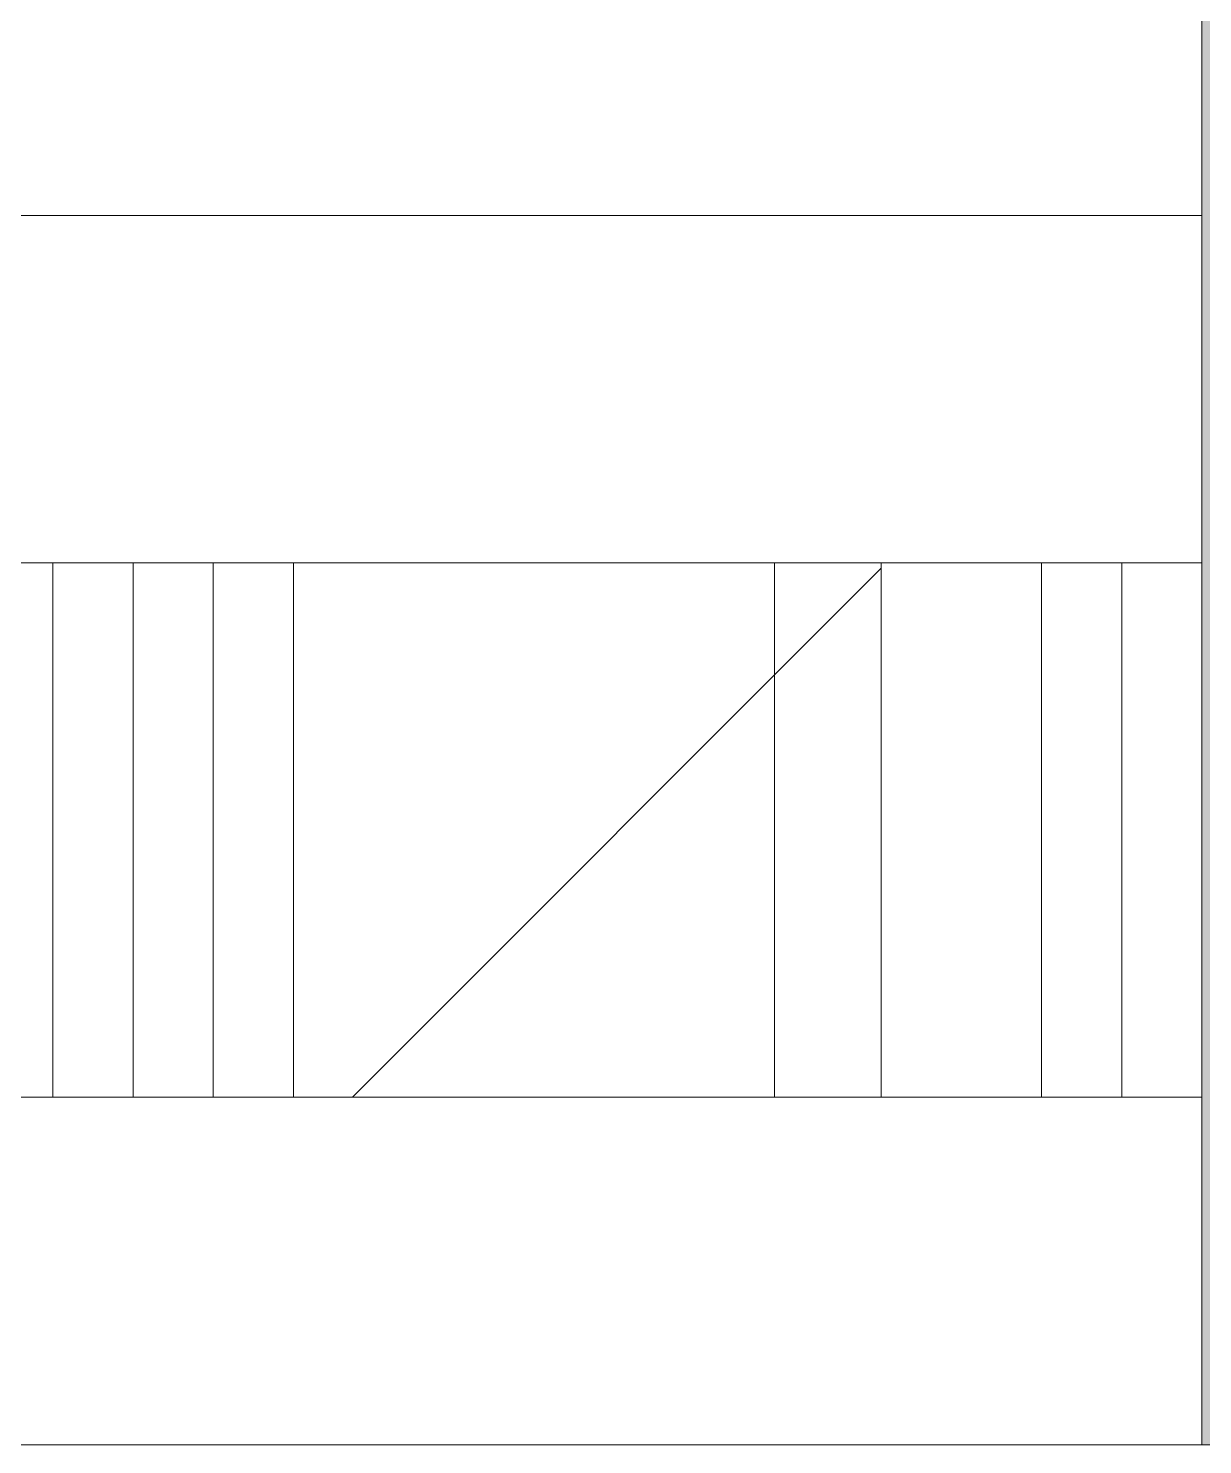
# Model space of a CAD drawing. Header units: inches. Extents: x 22 to 382261, y 22 to 371281.
# Drawn here: x 113639.2 to 113859, y 254665.5 to 254930.5 of the extents above; entities that cross this region are included whole.
import ezdxf

# ---------------------------------------------------------------- set-up
doc = ezdxf.new("R2010")
doc.units = ezdxf.units.IN
doc.header["$MEASUREMENT"] = 0
for name, color, linetype, lineweight in [('A-GLAZ-CURT', 52, 'Continuous', 9), ('A-WALL', 113, 'Continuous', 9), ('Q-CASE', 31, 'Continuous', 9)]:
    doc.layers.add(name, color=color, linetype=linetype, lineweight=lineweight)

# ---------------------------------------------------------------- blocks, each defined once
blk = doc.blocks.new('Casework 23 - Casework 23-687365-01-Ground floor DIMENSION PLAN')
at = {"layer": 'Q-CASE'}
h = blk.add_hatch(color=256, dxfattribs=at)
h.paths.add_polyline_path([(-12668.8, 6768.19), (-12668.8, 7298.19), (-13198.8, 7298.19), (-13198.8, 6768.19)])
h.paths.add_polyline_path([(-19558.8, 6768.19), (-19558.8, 7298.19), (-20078.8, 7298.19), (-20078.8, 6768.19), (-19939.19, 6768.19)])
h.paths.add_polyline_path([(-27228.8, 6768.19), (-26698.8, 6768.19), (-26698.8, 7298.19), (-27228.8, 7298.19)])
h.paths.add_polyline_path([(-22798.8, 6768.19), (-22278.8, 6768.19), (-22278.8, 7298.19), (-22798.8, 7298.19)])
at = {"layer": 'Q-CASE', "lineweight": 18}
for p, q in [((-20078.8, 7298.19), (-20078.8, 6768.19)), ((-20078.8, 6768.19), (-19558.8, 6768.19))]:
    blk.add_line(p, q, dxfattribs=at)
blk = doc.blocks.new('s-wall - s-wall-V41-01-Ground floor DIMENSION PLAN')
at = {"layer": 'A-GLAZ-CURT'}
for p, q in [((-100, 50), (-85, 50)), ((-85, 50), (-100, 50)), ((-100, -50), (-100, 50)), ((-100, 50), (-100, -50)), ((-85, 50), (-70, 50)), ((-70, 50), (-85, 50)), ((-85, 50), (-70, 50)), ((-70, 50), (-85, 50)), ((-85, -50), (-85, 50)), ((-85, 50), (-85, -50)), ((-85, 50), (-70, 50)), ((-70, 50), (-85, 50)), ((-85, -50), (-85, 50)), ((-85, 50), (-85, -50)), ((-70, 50), (20, 50)), ((20, 50), (-70, 50)), ((-70, 50), (20, 50)), ((20, 50), (-70, 50)), ((-70, 50), (20, 50)), ((20, 50), (-70, 50)), ((20, 50), (-70, 50)), ((-70, 50), (20, 50)), ((-70, 50), (20, 50)), ((20, 50), (-70, 50)), ((-70, -50), (-70, 50)), ((-70, 50), (-70, -50)), ((-70, 50), (-70, -50)), ((-70, 50), (-70, -50)), ((20, 50), (40, 50)), ((40, 50), (20, 50)), ((20, 50), (40, 50)), ((40, 50), (20, 50)), ((20, 50), (40, 50)), ((40, 50), (20, 50)), ((20, -50), (20, 50)), ((20, -50), (20, 50)), ((20, 50), (20, -50)), ((20, 50), (20, -50)), ((40, 50), (70, 50)), ((70, 50), (40, 50)), ((40, 50), (70, 50)), ((70, 50), (40, 50)), ((40, 50), (70, 50)), ((70, 50), (40, 50)), ((40, 50), (70, 50)), ((70, 50), (40, 50)), ((40, -50), (40, 50)), ((40, 50), (40, -50)), ((70, 50), (85, 50)), ((85, 50), (70, 50)), ((70, 50), (85, 50)), ((85, 50), (70, 50)), ((70, 50), (85, 50)), ((85, 50), (70, 50)), ((70, 50), (70, -50)), ((70, 50), (70, -50)), ((85, 50), (100, 50)), ((100, 50), (85, 50)), ((85, 50), (85, -50)), ((85, 50), (85, -50)), ((85, 50), (85, -50)), ((85, 50), (85, -50)), ((100, 50), (100, -50)), ((100, 50), (100, -50)), ((-100, -50), (-85, -50)), ((-85, -50), (-100, -50)), ((-85, -50), (-70, -50)), ((-70, -50), (-85, -50)), ((-85, -50), (-70, -50)), ((-70, -50), (-85, -50)), ((-85, -50), (-70, -50)), ((-70, -50), (-85, -50)), ((-70, -50), (20, -50)), ((20, -50), (-70, -50)), ((-70, -50), (20, -50)), ((20, -50), (-70, -50)), ((-70, -50), (20, -50)), ((20, -50), (-70, -50)), ((20, -50), (-70, -50)), ((-70, -50), (20, -50)), ((-70, -50), (20, -50)), ((20, -50), (-70, -50)), ((20, -50), (40, -50)), ((40, -50), (20, -50)), ((20, -50), (40, -50)), ((40, -50), (20, -50)), ((20, -50), (40, -50)), ((40, -50), (20, -50)), ((40, -50), (70, -50)), ((70, -50), (40, -50)), ((40, -50), (70, -50)), ((70, -50), (40, -50)), ((40, -50), (70, -50)), ((70, -50), (40, -50)), ((40, -50), (70, -50)), ((70, -50), (40, -50)), ((70, -50), (85, -50)), ((85, -50), (70, -50)), ((70, -50), (85, -50)), ((85, -50), (70, -50)), ((70, -50), (85, -50)), ((85, -50), (70, -50)), ((85, -50), (100, -50)), ((100, -50), (85, -50))]:
    blk.add_line(p, q, dxfattribs=at)
blk = doc.blocks.new('s-wall - s-wall-779408-01-Ground floor DIMENSION PLAN')
at = {"layer": 'A-GLAZ-CURT'}
for p, q in [((-100, 50), (-85, 50)), ((-85, 50), (-100, 50)), ((-100, -50), (-100, 50)), ((-100, 50), (-100, -50)), ((-85, 50), (-70, 50)), ((-70, 50), (-85, 50)), ((-85, 50), (-70, 50)), ((-70, 50), (-85, 50)), ((-85, -50), (-85, 50)), ((-85, 50), (-85, -50)), ((-85, 50), (-70, 50)), ((-70, 50), (-85, 50)), ((-85, -50), (-85, 50)), ((-85, 50), (-85, -50)), ((-70, 50), (20, 50)), ((20, 50), (-70, 50)), ((-70, 50), (20, 50)), ((20, 50), (-70, 50)), ((-70, 50), (20, 50)), ((20, 50), (-70, 50)), ((20, 50), (-70, 50)), ((-70, 50), (20, 50)), ((-70, 50), (20, 50)), ((20, 50), (-70, 50)), ((-70, -50), (-70, 50)), ((-70, 50), (-70, -50)), ((-70, 50), (-70, -50)), ((-70, 50), (-70, -50)), ((20, 50), (40, 50)), ((40, 50), (20, 50)), ((20, 50), (40, 50)), ((40, 50), (20, 50)), ((20, 50), (40, 50)), ((40, 50), (20, 50)), ((20, -50), (20, 50)), ((20, -50), (20, 50)), ((20, 50), (20, -50)), ((20, 50), (20, -50)), ((40, 50), (70, 50)), ((70, 50), (40, 50)), ((40, 50), (70, 50)), ((70, 50), (40, 50)), ((40, 50), (70, 50)), ((70, 50), (40, 50)), ((40, 50), (70, 50)), ((70, 50), (40, 50)), ((40, -50), (40, 50)), ((40, 50), (40, -50)), ((70, 50), (85, 50)), ((85, 50), (70, 50)), ((70, 50), (85, 50)), ((85, 50), (70, 50)), ((70, 50), (85, 50)), ((85, 50), (70, 50)), ((70, 50), (70, -50)), ((70, 50), (70, -50)), ((85, 50), (100, 50)), ((100, 50), (85, 50)), ((85, 50), (85, -50)), ((85, 50), (85, -50)), ((85, 50), (85, -50)), ((85, 50), (85, -50)), ((-100, -50), (-85, -50)), ((-85, -50), (-100, -50)), ((-85, -50), (-70, -50)), ((-70, -50), (-85, -50)), ((-85, -50), (-70, -50)), ((-70, -50), (-85, -50)), ((-85, -50), (-70, -50)), ((-70, -50), (-85, -50)), ((-70, -50), (20, -50)), ((20, -50), (-70, -50)), ((-70, -50), (20, -50)), ((20, -50), (-70, -50)), ((-70, -50), (20, -50)), ((20, -50), (-70, -50)), ((20, -50), (-70, -50)), ((-70, -50), (20, -50)), ((-70, -50), (20, -50)), ((20, -50), (-70, -50)), ((20, -50), (40, -50)), ((40, -50), (20, -50)), ((20, -50), (40, -50)), ((40, -50), (20, -50)), ((20, -50), (40, -50)), ((40, -50), (20, -50)), ((40, -50), (70, -50)), ((70, -50), (40, -50)), ((40, -50), (70, -50)), ((70, -50), (40, -50)), ((40, -50), (70, -50)), ((70, -50), (40, -50)), ((40, -50), (70, -50)), ((70, -50), (40, -50)), ((70, -50), (85, -50)), ((85, -50), (70, -50)), ((70, -50), (85, -50)), ((85, -50), (70, -50)), ((70, -50), (85, -50)), ((85, -50), (70, -50)), ((85, -50), (100, -50)), ((100, -50), (85, -50))]:
    blk.add_line(p, q, dxfattribs=at)
blk = doc.blocks.new('s-wall - s-wall-V51-01-Ground floor DIMENSION PLAN')
at = {"layer": 'A-GLAZ-CURT'}
for p, q in [((-100, 50), (-85, 50)), ((-85, 50), (-100, 50)), ((-100, -50), (-100, 50)), ((-100, 50), (-100, -50)), ((-85, 50), (-70, 50)), ((-70, 50), (-85, 50)), ((-85, 50), (-70, 50)), ((-70, 50), (-85, 50)), ((-85, -50), (-85, 50)), ((-85, 50), (-85, -50)), ((-85, 50), (-70, 50)), ((-70, 50), (-85, 50)), ((-85, -50), (-85, 50)), ((-85, 50), (-85, -50)), ((-70, 50), (20, 50)), ((20, 50), (-70, 50)), ((-70, 50), (20, 50)), ((20, 50), (-70, 50)), ((-70, 50), (20, 50)), ((20, 50), (-70, 50)), ((20, 50), (-70, 50)), ((-70, 50), (20, 50)), ((-70, 50), (20, 50)), ((20, 50), (-70, 50)), ((-70, -50), (-70, 50)), ((-70, 50), (-70, -50)), ((-70, 50), (-70, -50)), ((-70, 50), (-70, -50)), ((20, 50), (40, 50)), ((40, 50), (20, 50)), ((20, 50), (40, 50)), ((40, 50), (20, 50)), ((20, 50), (40, 50)), ((40, 50), (20, 50)), ((20, -50), (20, 50)), ((20, -50), (20, 50)), ((20, 50), (20, -50)), ((20, 50), (20, -50)), ((40, 50), (70, 50)), ((70, 50), (40, 50)), ((40, 50), (70, 50)), ((70, 50), (40, 50)), ((40, 50), (70, 50)), ((70, 50), (40, 50)), ((40, 50), (70, 50)), ((70, 50), (40, 50)), ((40, -50), (40, 50)), ((40, 50), (40, -50)), ((70, 50), (85, 50)), ((85, 50), (70, 50)), ((70, 50), (85, 50)), ((85, 50), (70, 50)), ((70, 50), (85, 50)), ((85, 50), (70, 50)), ((70, 50), (70, -50)), ((70, 50), (70, -50)), ((85, 50), (100, 50)), ((100, 50), (85, 50)), ((85, 50), (85, -50)), ((85, 50), (85, -50)), ((85, 50), (85, -50)), ((85, 50), (85, -50)), ((100, 50), (100, -50)), ((100, 50), (100, -50)), ((-100, -50), (-85, -50)), ((-85, -50), (-100, -50)), ((-85, -50), (-70, -50)), ((-70, -50), (-85, -50)), ((-85, -50), (-70, -50)), ((-70, -50), (-85, -50)), ((-85, -50), (-70, -50)), ((-70, -50), (-85, -50)), ((-70, -50), (20, -50)), ((20, -50), (-70, -50)), ((-70, -50), (20, -50)), ((20, -50), (-70, -50)), ((-70, -50), (20, -50)), ((20, -50), (-70, -50)), ((20, -50), (-70, -50)), ((-70, -50), (20, -50)), ((-70, -50), (20, -50)), ((20, -50), (-70, -50)), ((20, -50), (40, -50)), ((40, -50), (20, -50)), ((20, -50), (40, -50)), ((40, -50), (20, -50)), ((20, -50), (40, -50)), ((40, -50), (20, -50)), ((40, -50), (70, -50)), ((70, -50), (40, -50)), ((40, -50), (70, -50)), ((70, -50), (40, -50)), ((40, -50), (70, -50)), ((70, -50), (40, -50)), ((40, -50), (70, -50)), ((70, -50), (40, -50)), ((70, -50), (85, -50)), ((85, -50), (70, -50)), ((70, -50), (85, -50)), ((85, -50), (70, -50)), ((70, -50), (85, -50)), ((85, -50), (70, -50)), ((85, -50), (100, -50)), ((100, -50), (85, -50))]:
    blk.add_line(p, q, dxfattribs=at)
blk = doc.blocks.new('s-wall - s-wall-V52-01-Ground floor DIMENSION PLAN')
at = {"layer": 'A-GLAZ-CURT'}
for p, q in [((-100, 50), (-85, 50)), ((-85, 50), (-100, 50)), ((-100, -50), (-100, 50)), ((-100, 50), (-100, -50)), ((-85, 50), (-70, 50)), ((-70, 50), (-85, 50)), ((-85, 50), (-70, 50)), ((-70, 50), (-85, 50)), ((-85, -50), (-85, 50)), ((-85, 50), (-85, -50)), ((-85, 50), (-70, 50)), ((-70, 50), (-85, 50)), ((-85, -50), (-85, 50)), ((-85, 50), (-85, -50)), ((-70, 50), (20, 50)), ((20, 50), (-70, 50)), ((-70, 50), (20, 50)), ((20, 50), (-70, 50)), ((-70, 50), (20, 50)), ((20, 50), (-70, 50)), ((20, 50), (-70, 50)), ((-70, 50), (20, 50)), ((-70, 50), (20, 50)), ((20, 50), (-70, 50)), ((-70, -50), (-70, 50)), ((-70, 50), (-70, -50)), ((-70, 50), (-70, -50)), ((-70, 50), (-70, -50)), ((20, 50), (40, 50)), ((40, 50), (20, 50)), ((20, 50), (40, 50)), ((40, 50), (20, 50)), ((20, 50), (40, 50)), ((40, 50), (20, 50)), ((20, -50), (20, 50)), ((20, -50), (20, 50)), ((20, 50), (20, -50)), ((20, 50), (20, -50)), ((40, 50), (70, 50)), ((70, 50), (40, 50)), ((40, 50), (70, 50)), ((70, 50), (40, 50)), ((40, 50), (70, 50)), ((70, 50), (40, 50)), ((40, 50), (70, 50)), ((70, 50), (40, 50)), ((40, -50), (40, 50)), ((40, 50), (40, -50)), ((70, 50), (85, 50)), ((85, 50), (70, 50)), ((70, 50), (85, 50)), ((85, 50), (70, 50)), ((70, 50), (85, 50)), ((85, 50), (70, 50)), ((70, 50), (70, -50)), ((70, 50), (70, -50)), ((85, 50), (100, 50)), ((100, 50), (85, 50)), ((85, 50), (85, -50)), ((85, 50), (85, -50)), ((85, 50), (85, -50)), ((85, 50), (85, -50)), ((-100, -50), (-85, -50)), ((-85, -50), (-100, -50)), ((-85, -50), (-70, -50)), ((-70, -50), (-85, -50)), ((-85, -50), (-70, -50)), ((-70, -50), (-85, -50)), ((-85, -50), (-70, -50)), ((-70, -50), (-85, -50)), ((-70, -50), (20, -50)), ((20, -50), (-70, -50)), ((-70, -50), (20, -50)), ((20, -50), (-70, -50)), ((-70, -50), (20, -50)), ((20, -50), (-70, -50)), ((20, -50), (-70, -50)), ((-70, -50), (20, -50)), ((-70, -50), (20, -50)), ((20, -50), (-70, -50)), ((20, -50), (40, -50)), ((40, -50), (20, -50)), ((20, -50), (40, -50)), ((40, -50), (20, -50)), ((20, -50), (40, -50)), ((40, -50), (20, -50)), ((40, -50), (70, -50)), ((70, -50), (40, -50)), ((40, -50), (70, -50)), ((70, -50), (40, -50)), ((40, -50), (70, -50)), ((70, -50), (40, -50)), ((40, -50), (70, -50)), ((70, -50), (40, -50)), ((70, -50), (85, -50)), ((85, -50), (70, -50)), ((70, -50), (85, -50)), ((85, -50), (70, -50)), ((70, -50), (85, -50)), ((85, -50), (70, -50)), ((85, -50), (100, -50)), ((100, -50), (85, -50))]:
    blk.add_line(p, q, dxfattribs=at)
blk = doc.blocks.new('s-wall - s-wall-V62-01-Ground floor DIMENSION PLAN')
at = {"layer": 'A-GLAZ-CURT'}
for p, q in [((-100, 50), (-85, 50)), ((-85, 50), (-100, 50)), ((-100, -50), (-100, 50)), ((-100, 50), (-100, -50)), ((-85, 50), (-70, 50)), ((-70, 50), (-85, 50)), ((-85, 50), (-70, 50)), ((-70, 50), (-85, 50)), ((-85, -50), (-85, 50)), ((-85, 50), (-85, -50)), ((-85, 50), (-70, 50)), ((-70, 50), (-85, 50)), ((-85, -50), (-85, 50)), ((-85, 50), (-85, -50)), ((-70, 50), (20, 50)), ((20, 50), (-70, 50)), ((-70, 50), (20, 50)), ((20, 50), (-70, 50)), ((-70, 50), (20, 50)), ((20, 50), (-70, 50)), ((20, 50), (-70, 50)), ((-70, 50), (20, 50)), ((-70, 50), (20, 50)), ((20, 50), (-70, 50)), ((-70, -50), (-70, 50)), ((-70, 50), (-70, -50)), ((-70, 50), (-70, -50)), ((-70, 50), (-70, -50)), ((20, 50), (40, 50)), ((40, 50), (20, 50)), ((20, 50), (40, 50)), ((40, 50), (20, 50)), ((20, 50), (40, 50)), ((40, 50), (20, 50)), ((20, -50), (20, 50)), ((20, -50), (20, 50)), ((20, 50), (20, -50)), ((20, 50), (20, -50)), ((40, 50), (70, 50)), ((70, 50), (40, 50)), ((40, 50), (70, 50)), ((70, 50), (40, 50)), ((40, 50), (70, 50)), ((70, 50), (40, 50)), ((40, 50), (70, 50)), ((70, 50), (40, 50)), ((40, -50), (40, 50)), ((40, 50), (40, -50)), ((70, 50), (85, 50)), ((85, 50), (70, 50)), ((70, 50), (85, 50)), ((85, 50), (70, 50)), ((70, 50), (85, 50)), ((85, 50), (70, 50)), ((70, 50), (70, -50)), ((70, 50), (70, -50)), ((85, 50), (100, 50)), ((100, 50), (85, 50)), ((85, 50), (85, -50)), ((85, 50), (85, -50)), ((85, 50), (85, -50)), ((85, 50), (85, -50)), ((100, 50), (100, -50)), ((100, 50), (100, -50)), ((-100, -50), (-85, -50)), ((-85, -50), (-100, -50)), ((-85, -50), (-70, -50)), ((-70, -50), (-85, -50)), ((-85, -50), (-70, -50)), ((-70, -50), (-85, -50)), ((-85, -50), (-70, -50)), ((-70, -50), (-85, -50)), ((-70, -50), (20, -50)), ((20, -50), (-70, -50)), ((-70, -50), (20, -50)), ((20, -50), (-70, -50)), ((-70, -50), (20, -50)), ((20, -50), (-70, -50)), ((20, -50), (-70, -50)), ((-70, -50), (20, -50)), ((-70, -50), (20, -50)), ((20, -50), (-70, -50)), ((20, -50), (40, -50)), ((40, -50), (20, -50)), ((20, -50), (40, -50)), ((40, -50), (20, -50)), ((20, -50), (40, -50)), ((40, -50), (20, -50)), ((40, -50), (70, -50)), ((70, -50), (40, -50)), ((40, -50), (70, -50)), ((70, -50), (40, -50)), ((40, -50), (70, -50)), ((70, -50), (40, -50)), ((40, -50), (70, -50)), ((70, -50), (40, -50)), ((70, -50), (85, -50)), ((85, -50), (70, -50)), ((70, -50), (85, -50)), ((85, -50), (70, -50)), ((70, -50), (85, -50)), ((85, -50), (70, -50)), ((85, -50), (100, -50)), ((100, -50), (85, -50))]:
    blk.add_line(p, q, dxfattribs=at)
blk = doc.blocks.new('s-wall - s-wall-V63-01-Ground floor DIMENSION PLAN')
at = {"layer": 'A-GLAZ-CURT'}
for p, q in [((-100, 50), (-85, 50)), ((-85, 50), (-100, 50)), ((-100, -50), (-100, 50)), ((-100, 50), (-100, -50)), ((-85, 50), (-70, 50)), ((-70, 50), (-85, 50)), ((-85, 50), (-70, 50)), ((-70, 50), (-85, 50)), ((-85, -50), (-85, 50)), ((-85, 50), (-85, -50)), ((-85, 50), (-70, 50)), ((-70, 50), (-85, 50)), ((-85, -50), (-85, 50)), ((-85, 50), (-85, -50)), ((-70, 50), (20, 50)), ((20, 50), (-70, 50)), ((-70, 50), (20, 50)), ((20, 50), (-70, 50)), ((-70, 50), (20, 50)), ((20, 50), (-70, 50)), ((20, 50), (-70, 50)), ((-70, 50), (20, 50)), ((-70, 50), (20, 50)), ((20, 50), (-70, 50)), ((-70, -50), (-70, 50)), ((-70, 50), (-70, -50)), ((-70, 50), (-70, -50)), ((-70, 50), (-70, -50)), ((20, 50), (40, 50)), ((40, 50), (20, 50)), ((20, 50), (40, 50)), ((40, 50), (20, 50)), ((20, 50), (40, 50)), ((40, 50), (20, 50)), ((20, -50), (20, 50)), ((20, -50), (20, 50)), ((20, 50), (20, -50)), ((20, 50), (20, -50)), ((40, 50), (70, 50)), ((70, 50), (40, 50)), ((40, 50), (70, 50)), ((70, 50), (40, 50)), ((40, 50), (70, 50)), ((70, 50), (40, 50)), ((40, 50), (70, 50)), ((70, 50), (40, 50)), ((40, -50), (40, 50)), ((40, 50), (40, -50)), ((70, 50), (85, 50)), ((85, 50), (70, 50)), ((70, 50), (85, 50)), ((85, 50), (70, 50)), ((70, 50), (85, 50)), ((85, 50), (70, 50)), ((70, 50), (70, -50)), ((70, 50), (70, -50)), ((85, 50), (100, 50)), ((100, 50), (85, 50)), ((85, 50), (85, -50)), ((85, 50), (85, -50)), ((85, 50), (85, -50)), ((85, 50), (85, -50)), ((-100, -50), (-85, -50)), ((-85, -50), (-100, -50)), ((-85, -50), (-70, -50)), ((-70, -50), (-85, -50)), ((-85, -50), (-70, -50)), ((-70, -50), (-85, -50)), ((-85, -50), (-70, -50)), ((-70, -50), (-85, -50)), ((-70, -50), (20, -50)), ((20, -50), (-70, -50)), ((-70, -50), (20, -50)), ((20, -50), (-70, -50)), ((-70, -50), (20, -50)), ((20, -50), (-70, -50)), ((20, -50), (-70, -50)), ((-70, -50), (20, -50)), ((-70, -50), (20, -50)), ((20, -50), (-70, -50)), ((20, -50), (40, -50)), ((40, -50), (20, -50)), ((20, -50), (40, -50)), ((40, -50), (20, -50)), ((20, -50), (40, -50)), ((40, -50), (20, -50)), ((40, -50), (70, -50)), ((70, -50), (40, -50)), ((40, -50), (70, -50)), ((70, -50), (40, -50)), ((40, -50), (70, -50)), ((70, -50), (40, -50)), ((40, -50), (70, -50)), ((70, -50), (40, -50)), ((70, -50), (85, -50)), ((85, -50), (70, -50)), ((70, -50), (85, -50)), ((85, -50), (70, -50)), ((70, -50), (85, -50)), ((85, -50), (70, -50)), ((85, -50), (100, -50)), ((100, -50), (85, -50))]:
    blk.add_line(p, q, dxfattribs=at)
blk = doc.blocks.new('s-wall - s-wall-V73-01-Ground floor DIMENSION PLAN')
at = {"layer": 'A-GLAZ-CURT'}
for p, q in [((-100, 50), (-85, 50)), ((-85, 50), (-100, 50)), ((-100, -50), (-100, 50)), ((-100, 50), (-100, -50)), ((-85, 50), (-70, 50)), ((-70, 50), (-85, 50)), ((-85, 50), (-70, 50)), ((-70, 50), (-85, 50)), ((-85, -50), (-85, 50)), ((-85, 50), (-85, -50)), ((-85, 50), (-70, 50)), ((-70, 50), (-85, 50)), ((-85, -50), (-85, 50)), ((-85, 50), (-85, -50)), ((-70, 50), (20, 50)), ((20, 50), (-70, 50)), ((-70, 50), (20, 50)), ((20, 50), (-70, 50)), ((-70, 50), (20, 50)), ((20, 50), (-70, 50)), ((20, 50), (-70, 50)), ((-70, 50), (20, 50)), ((-70, 50), (20, 50)), ((20, 50), (-70, 50)), ((-70, -50), (-70, 50)), ((-70, 50), (-70, -50)), ((-70, 50), (-70, -50)), ((-70, 50), (-70, -50)), ((20, 50), (40, 50)), ((40, 50), (20, 50)), ((20, 50), (40, 50)), ((40, 50), (20, 50)), ((20, 50), (40, 50)), ((40, 50), (20, 50)), ((20, -50), (20, 50)), ((20, -50), (20, 50)), ((20, 50), (20, -50)), ((20, 50), (20, -50)), ((40, 50), (70, 50)), ((70, 50), (40, 50)), ((40, 50), (70, 50)), ((70, 50), (40, 50)), ((40, 50), (70, 50)), ((70, 50), (40, 50)), ((40, 50), (70, 50)), ((70, 50), (40, 50)), ((40, -50), (40, 50)), ((40, 50), (40, -50)), ((70, 50), (85, 50)), ((85, 50), (70, 50)), ((70, 50), (85, 50)), ((85, 50), (70, 50)), ((70, 50), (85, 50)), ((85, 50), (70, 50)), ((70, 50), (70, -50)), ((70, 50), (70, -50)), ((85, 50), (100, 50)), ((100, 50), (85, 50)), ((85, 50), (85, -50)), ((85, 50), (85, -50)), ((85, 50), (85, -50)), ((85, 50), (85, -50)), ((100, 50), (100, -50)), ((100, 50), (100, -50)), ((-100, -50), (-85, -50)), ((-85, -50), (-100, -50)), ((-85, -50), (-70, -50)), ((-70, -50), (-85, -50)), ((-85, -50), (-70, -50)), ((-70, -50), (-85, -50)), ((-85, -50), (-70, -50)), ((-70, -50), (-85, -50)), ((-70, -50), (20, -50)), ((20, -50), (-70, -50)), ((-70, -50), (20, -50)), ((20, -50), (-70, -50)), ((-70, -50), (20, -50)), ((20, -50), (-70, -50)), ((20, -50), (-70, -50)), ((-70, -50), (20, -50)), ((-70, -50), (20, -50)), ((20, -50), (-70, -50)), ((20, -50), (40, -50)), ((40, -50), (20, -50)), ((20, -50), (40, -50)), ((40, -50), (20, -50)), ((20, -50), (40, -50)), ((40, -50), (20, -50)), ((40, -50), (70, -50)), ((70, -50), (40, -50)), ((40, -50), (70, -50)), ((70, -50), (40, -50)), ((40, -50), (70, -50)), ((70, -50), (40, -50)), ((40, -50), (70, -50)), ((70, -50), (40, -50)), ((70, -50), (85, -50)), ((85, -50), (70, -50)), ((70, -50), (85, -50)), ((85, -50), (70, -50)), ((70, -50), (85, -50)), ((85, -50), (70, -50)), ((85, -50), (100, -50)), ((100, -50), (85, -50))]:
    blk.add_line(p, q, dxfattribs=at)
blk = doc.blocks.new('s-wall - s-wall-V74-01-Ground floor DIMENSION PLAN')
at = {"layer": 'A-GLAZ-CURT'}
for p, q in [((-100, 50), (-85, 50)), ((-85, 50), (-100, 50)), ((-100, -50), (-100, 50)), ((-100, 50), (-100, -50)), ((-85, 50), (-70, 50)), ((-70, 50), (-85, 50)), ((-85, 50), (-70, 50)), ((-70, 50), (-85, 50)), ((-85, -50), (-85, 50)), ((-85, 50), (-85, -50)), ((-85, 50), (-70, 50)), ((-70, 50), (-85, 50)), ((-85, -50), (-85, 50)), ((-85, 50), (-85, -50)), ((-70, 50), (20, 50)), ((20, 50), (-70, 50)), ((-70, 50), (20, 50)), ((20, 50), (-70, 50)), ((-70, 50), (20, 50)), ((20, 50), (-70, 50)), ((20, 50), (-70, 50)), ((-70, 50), (20, 50)), ((-70, 50), (20, 50)), ((20, 50), (-70, 50)), ((-70, -50), (-70, 50)), ((-70, 50), (-70, -50)), ((-70, 50), (-70, -50)), ((-70, 50), (-70, -50)), ((20, 50), (40, 50)), ((40, 50), (20, 50)), ((20, 50), (40, 50)), ((40, 50), (20, 50)), ((20, 50), (40, 50)), ((40, 50), (20, 50)), ((20, -50), (20, 50)), ((20, -50), (20, 50)), ((20, 50), (20, -50)), ((20, 50), (20, -50)), ((40, 50), (70, 50)), ((70, 50), (40, 50)), ((40, 50), (70, 50)), ((70, 50), (40, 50)), ((40, 50), (70, 50)), ((70, 50), (40, 50)), ((40, 50), (70, 50)), ((70, 50), (40, 50)), ((40, -50), (40, 50)), ((40, 50), (40, -50)), ((70, 50), (85, 50)), ((85, 50), (70, 50)), ((70, 50), (85, 50)), ((85, 50), (70, 50)), ((70, 50), (85, 50)), ((85, 50), (70, 50)), ((70, 50), (70, -50)), ((70, 50), (70, -50)), ((85, 50), (100, 50)), ((100, 50), (85, 50)), ((85, 50), (85, -50)), ((85, 50), (85, -50)), ((85, 50), (85, -50)), ((85, 50), (85, -50)), ((-100, -50), (-85, -50)), ((-85, -50), (-100, -50)), ((-85, -50), (-70, -50)), ((-70, -50), (-85, -50)), ((-85, -50), (-70, -50)), ((-70, -50), (-85, -50)), ((-85, -50), (-70, -50)), ((-70, -50), (-85, -50)), ((-70, -50), (20, -50)), ((20, -50), (-70, -50)), ((-70, -50), (20, -50)), ((20, -50), (-70, -50)), ((-70, -50), (20, -50)), ((20, -50), (-70, -50)), ((20, -50), (-70, -50)), ((-70, -50), (20, -50)), ((-70, -50), (20, -50)), ((20, -50), (-70, -50)), ((20, -50), (40, -50)), ((40, -50), (20, -50)), ((20, -50), (40, -50)), ((40, -50), (20, -50)), ((20, -50), (40, -50)), ((40, -50), (20, -50)), ((40, -50), (70, -50)), ((70, -50), (40, -50)), ((40, -50), (70, -50)), ((70, -50), (40, -50)), ((40, -50), (70, -50)), ((70, -50), (40, -50)), ((40, -50), (70, -50)), ((70, -50), (40, -50)), ((70, -50), (85, -50)), ((85, -50), (70, -50)), ((70, -50), (85, -50)), ((85, -50), (70, -50)), ((70, -50), (85, -50)), ((85, -50), (70, -50)), ((85, -50), (100, -50)), ((100, -50), (85, -50))]:
    blk.add_line(p, q, dxfattribs=at)
blk = doc.blocks.new('s-wall - s-wall-V84-01-Ground floor DIMENSION PLAN')
at = {"layer": 'A-GLAZ-CURT'}
for p, q in [((-100, 50), (-85, 50)), ((-85, 50), (-100, 50)), ((-100, -50), (-100, 50)), ((-100, 50), (-100, -50)), ((-85, 50), (-70, 50)), ((-70, 50), (-85, 50)), ((-85, 50), (-70, 50)), ((-70, 50), (-85, 50)), ((-85, -50), (-85, 50)), ((-85, 50), (-85, -50)), ((-85, 50), (-70, 50)), ((-70, 50), (-85, 50)), ((-85, -50), (-85, 50)), ((-85, 50), (-85, -50)), ((-70, 50), (20, 50)), ((20, 50), (-70, 50)), ((-70, 50), (20, 50)), ((20, 50), (-70, 50)), ((-70, 50), (20, 50)), ((20, 50), (-70, 50)), ((20, 50), (-70, 50)), ((-70, 50), (20, 50)), ((-70, 50), (20, 50)), ((20, 50), (-70, 50)), ((-70, -50), (-70, 50)), ((-70, 50), (-70, -50)), ((-70, 50), (-70, -50)), ((-70, 50), (-70, -50)), ((20, 50), (85, 50)), ((40, 50), (20, 50)), ((20, 50), (40, 50)), ((85, 50), (20, 50)), ((20, 50), (85, 50)), ((40, 50), (20, 50)), ((20, -50), (20, 50)), ((20, -50), (20, 50)), ((20, 50), (20, -50)), ((20, 50), (20, -50)), ((70, 50), (40, 50)), ((40, 50), (70, 50)), ((70, 50), (40, 50)), ((40, 50), (70, 50)), ((70, 50), (40, 50)), ((40, -50), (40, 50)), ((40, 50), (40, -50)), ((85, 50), (70, 50)), ((70, 50), (85, 50)), ((85, 50), (70, 50)), ((70, 50), (70, -50)), ((70, 50), (70, -50)), ((85, 50), (100, 50)), ((100, 50), (85, 50)), ((85, 50), (85, -50)), ((85, 50), (85, -50)), ((85, 50), (85, -50)), ((85, 50), (85, -50)), ((100, 50), (100, -50)), ((100, 50), (100, -50)), ((-100, -50), (-85, -50)), ((-85, -50), (-100, -50)), ((-85, -50), (-70, -50)), ((-70, -50), (-85, -50)), ((-85, -50), (-70, -50)), ((-70, -50), (-85, -50)), ((-85, -50), (-70, -50)), ((-70, -50), (-85, -50)), ((-70, -50), (20, -50)), ((20, -50), (-70, -50)), ((-70, -50), (20, -50)), ((20, -50), (-70, -50)), ((-70, -50), (20, -50)), ((20, -50), (-70, -50)), ((20, -50), (-70, -50)), ((-70, -50), (20, -50)), ((-70, -50), (20, -50)), ((20, -50), (-70, -50)), ((20, -50), (40, -50)), ((85, -50), (20, -50)), ((20, -50), (85, -50)), ((40, -50), (20, -50)), ((20, -50), (40, -50)), ((85, -50), (20, -50)), ((40, -50), (70, -50)), ((70, -50), (40, -50)), ((40, -50), (70, -50)), ((40, -50), (70, -50)), ((70, -50), (40, -50)), ((70, -50), (85, -50)), ((85, -50), (70, -50)), ((70, -50), (85, -50)), ((85, -50), (100, -50)), ((100, -50), (85, -50))]:
    blk.add_line(p, q, dxfattribs=at)
blk = doc.blocks.new('s-wall - s-wall-V85-01-Ground floor DIMENSION PLAN')
at = {"layer": 'A-GLAZ-CURT'}
for p, q in [((-100, 50), (-85, 50)), ((-85, 50), (-100, 50)), ((-100, -50), (-100, 50)), ((-100, 50), (-100, -50)), ((-85, 50), (-70, 50)), ((-70, 50), (-85, 50)), ((-85, 50), (-70, 50)), ((-70, 50), (-85, 50)), ((-85, -50), (-85, 50)), ((-85, 50), (-85, -50)), ((-85, 50), (-70, 50)), ((-70, 50), (-85, 50)), ((-85, -50), (-85, 50)), ((-85, 50), (-85, -50)), ((-70, 50), (20, 50)), ((20, 50), (-70, 50)), ((-70, 50), (20, 50)), ((20, 50), (-70, 50)), ((-70, 50), (20, 50)), ((20, 50), (-70, 50)), ((20, 50), (-70, 50)), ((-70, 50), (20, 50)), ((-70, 50), (20, 50)), ((20, 50), (-70, 50)), ((-70, -50), (-70, 50)), ((-70, 50), (-70, -50)), ((-70, 50), (-70, -50)), ((-70, 50), (-70, -50)), ((20, 50), (85, 50)), ((40, 50), (20, 50)), ((20, 50), (40, 50)), ((85, 50), (20, 50)), ((20, 50), (85, 50)), ((40, 50), (20, 50)), ((20, -50), (20, 50)), ((20, -50), (20, 50)), ((20, 50), (20, -50)), ((20, 50), (20, -50)), ((70, 50), (40, 50)), ((40, 50), (70, 50)), ((70, 50), (40, 50)), ((40, 50), (70, 50)), ((70, 50), (40, 50)), ((40, -50), (40, 50)), ((40, 50), (40, -50)), ((85, 50), (70, 50)), ((70, 50), (85, 50)), ((85, 50), (70, 50)), ((70, 50), (70, -50)), ((70, 50), (70, -50)), ((85, 50), (100, 50)), ((100, 50), (85, 50)), ((85, 50), (85, -50)), ((85, 50), (85, -50)), ((85, 50), (85, -50)), ((85, 50), (85, -50)), ((-100, -50), (-85, -50)), ((-85, -50), (-100, -50)), ((-85, -50), (-70, -50)), ((-70, -50), (-85, -50)), ((-85, -50), (-70, -50)), ((-70, -50), (-85, -50)), ((-85, -50), (-70, -50)), ((-70, -50), (-85, -50)), ((-70, -50), (20, -50)), ((20, -50), (-70, -50)), ((-70, -50), (20, -50)), ((20, -50), (-70, -50)), ((-70, -50), (20, -50)), ((20, -50), (-70, -50)), ((20, -50), (-70, -50)), ((-70, -50), (20, -50)), ((-70, -50), (20, -50)), ((20, -50), (-70, -50)), ((20, -50), (40, -50)), ((85, -50), (20, -50)), ((20, -50), (85, -50)), ((40, -50), (20, -50)), ((20, -50), (40, -50)), ((85, -50), (20, -50)), ((40, -50), (70, -50)), ((70, -50), (40, -50)), ((40, -50), (70, -50)), ((40, -50), (70, -50)), ((70, -50), (40, -50)), ((70, -50), (85, -50)), ((85, -50), (70, -50)), ((70, -50), (85, -50)), ((85, -50), (100, -50)), ((100, -50), (85, -50))]:
    blk.add_line(p, q, dxfattribs=at)
blk = doc.blocks.new('s-wall - s-wall-V95-01-Ground floor DIMENSION PLAN')
at = {"layer": 'A-GLAZ-CURT'}
for p, q in [((-100, 50), (-85, 50)), ((-85, 50), (-100, 50)), ((-100, -50), (-100, 50)), ((-100, 50), (-100, -50)), ((-85, 50), (-70, 50)), ((-70, 50), (-85, 50)), ((-85, 50), (-70, 50)), ((-70, 50), (-85, 50)), ((-85, -50), (-85, 50)), ((-85, 50), (-85, -50)), ((-85, 50), (-70, 50)), ((-70, 50), (-85, 50)), ((-85, -50), (-85, 50)), ((-85, 50), (-85, -50)), ((-70, 50), (20, 50)), ((20, 50), (-70, 50)), ((-70, 50), (20, 50)), ((20, 50), (-70, 50)), ((-70, 50), (20, 50)), ((20, 50), (-70, 50)), ((20, 50), (-70, 50)), ((-70, 50), (20, 50)), ((-70, 50), (20, 50)), ((20, 50), (-70, 50)), ((-70, -50), (-70, 50)), ((-70, 50), (-70, -50)), ((-70, 50), (-70, -50)), ((-70, 50), (-70, -50)), ((20, 50), (40, 50)), ((85, 50), (20, 50)), ((20, 50), (85, 50)), ((40, 50), (20, 50)), ((20, 50), (40, 50)), ((85, 50), (20, 50)), ((20, -50), (20, 50)), ((20, -50), (20, 50)), ((20, 50), (20, -50)), ((20, 50), (20, -50)), ((40, 50), (70, 50)), ((70, 50), (40, 50)), ((40, 50), (70, 50)), ((40, 50), (70, 50)), ((70, 50), (40, 50)), ((40, -50), (40, 50)), ((40, 50), (40, -50)), ((70, 50), (85, 50)), ((85, 50), (70, 50)), ((70, 50), (85, 50)), ((70, 50), (70, -50)), ((70, 50), (70, -50)), ((85, 50), (100, 50)), ((100, 50), (85, 50)), ((85, 50), (85, -50)), ((85, 50), (85, -50)), ((85, 50), (85, -50)), ((85, 50), (85, -50)), ((100, 50), (100, -50)), ((100, 50), (100, -50)), ((-100, -50), (-85, -50)), ((-85, -50), (-100, -50)), ((-85, -50), (-70, -50)), ((-70, -50), (-85, -50)), ((-85, -50), (-70, -50)), ((-70, -50), (-85, -50)), ((-85, -50), (-70, -50)), ((-70, -50), (-85, -50)), ((-70, -50), (20, -50)), ((20, -50), (-70, -50)), ((-70, -50), (20, -50)), ((20, -50), (-70, -50)), ((-70, -50), (20, -50)), ((20, -50), (-70, -50)), ((20, -50), (-70, -50)), ((-70, -50), (20, -50)), ((-70, -50), (20, -50)), ((20, -50), (-70, -50)), ((20, -50), (85, -50)), ((40, -50), (20, -50)), ((20, -50), (40, -50)), ((85, -50), (20, -50)), ((20, -50), (85, -50)), ((40, -50), (20, -50)), ((70, -50), (40, -50)), ((40, -50), (70, -50)), ((70, -50), (40, -50)), ((40, -50), (70, -50)), ((70, -50), (40, -50)), ((85, -50), (70, -50)), ((70, -50), (85, -50)), ((85, -50), (70, -50)), ((85, -50), (100, -50)), ((100, -50), (85, -50))]:
    blk.add_line(p, q, dxfattribs=at)
blk = doc.blocks.new('s-wall - s-wall-V96-01-Ground floor DIMENSION PLAN')
at = {"layer": 'A-GLAZ-CURT'}
for p, q in [((-100, 50), (-85, 50)), ((-85, 50), (-100, 50)), ((-100, -50), (-100, 50)), ((-100, 50), (-100, -50)), ((-85, 50), (-70, 50)), ((-70, 50), (-85, 50)), ((-85, 50), (-70, 50)), ((-70, 50), (-85, 50)), ((-85, -50), (-85, 50)), ((-85, 50), (-85, -50)), ((-85, 50), (-70, 50)), ((-70, 50), (-85, 50)), ((-85, -50), (-85, 50)), ((-85, 50), (-85, -50)), ((-70, 50), (20, 50)), ((20, 50), (-70, 50)), ((-70, 50), (20, 50)), ((20, 50), (-70, 50)), ((-70, 50), (20, 50)), ((20, 50), (-70, 50)), ((20, 50), (-70, 50)), ((-70, 50), (20, 50)), ((-70, 50), (20, 50)), ((20, 50), (-70, 50)), ((-70, -50), (-70, 50)), ((-70, 50), (-70, -50)), ((-70, 50), (-70, -50)), ((-70, 50), (-70, -50)), ((20, 50), (40, 50)), ((85, 50), (20, 50)), ((20, 50), (85, 50)), ((40, 50), (20, 50)), ((20, 50), (40, 50)), ((85, 50), (20, 50)), ((20, -50), (20, 50)), ((20, -50), (20, 50)), ((20, 50), (20, -50)), ((20, 50), (20, -50)), ((40, 50), (70, 50)), ((70, 50), (40, 50)), ((40, 50), (70, 50)), ((40, 50), (70, 50)), ((70, 50), (40, 50)), ((40, -50), (40, 50)), ((40, 50), (40, -50)), ((70, 50), (85, 50)), ((85, 50), (70, 50)), ((70, 50), (85, 50)), ((70, 50), (70, -50)), ((70, 50), (70, -50)), ((85, 50), (100, 50)), ((100, 50), (85, 50)), ((85, 50), (85, -50)), ((85, 50), (85, -50)), ((85, 50), (85, -50)), ((85, 50), (85, -50)), ((-100, -50), (-85, -50)), ((-85, -50), (-100, -50)), ((-85, -50), (-70, -50)), ((-70, -50), (-85, -50)), ((-85, -50), (-70, -50)), ((-70, -50), (-85, -50)), ((-85, -50), (-70, -50)), ((-70, -50), (-85, -50)), ((-70, -50), (20, -50)), ((20, -50), (-70, -50)), ((-70, -50), (20, -50)), ((20, -50), (-70, -50)), ((-70, -50), (20, -50)), ((20, -50), (-70, -50)), ((20, -50), (-70, -50)), ((-70, -50), (20, -50)), ((-70, -50), (20, -50)), ((20, -50), (-70, -50)), ((20, -50), (85, -50)), ((40, -50), (20, -50)), ((20, -50), (40, -50)), ((85, -50), (20, -50)), ((20, -50), (85, -50)), ((40, -50), (20, -50)), ((70, -50), (40, -50)), ((40, -50), (70, -50)), ((70, -50), (40, -50)), ((40, -50), (70, -50)), ((70, -50), (40, -50)), ((85, -50), (70, -50)), ((70, -50), (85, -50)), ((85, -50), (70, -50)), ((85, -50), (100, -50)), ((100, -50), (85, -50))]:
    blk.add_line(p, q, dxfattribs=at)
blk = doc.blocks.new('s-wall - s-wall-V106-01-Ground floor DIMENSION PLAN')
at = {"layer": 'A-GLAZ-CURT'}
h = blk.add_hatch(dxfattribs=at)
h.set_pattern_fill('FP_21', color=256, style=0, pattern_type=2)
h.set_pattern_definition([(45, (20378.8, -6883.2), (-440.033, 440.033), []), (45, (20378.8, -6216.44), (-440.033, 440.033), [])])
h.paths.add_polyline_path([(70, -50), (85, -50), (85, 50), (70, 50)])
h.paths.add_polyline_path([(-22.25, -50), (40, -50), (40, 50), (-85, 50), (-85, -50)])
for p, q in [((-85, 50), (-100, 50)), ((-100, 50), (-100, -50)), ((-100, 50), (-100, -50)), ((-85, 50), (-100, 50)), ((-85, -50), (-85, 50)), ((-85, 50), (-85, -50)), ((-70, 50), (-85, 50)), ((-85, 50), (-70, 50)), ((40, 50), (-85, 50)), ((-85, 50), (-85, -50)), ((-85, 50), (-85, -50)), ((-70, 50), (-85, 50)), ((20, 50), (-70, 50)), ((-70, 50), (20, 50)), ((-70, 50), (-70, -50)), ((-70, 50), (-70, -50)), ((20, 50), (-70, 50)), ((20, 50), (-70, 50)), ((-70, 50), (20, 50)), ((40, 50), (20, 50)), ((20, 50), (40, 50)), ((20, -50), (20, 50)), ((20, -50), (20, 50)), ((40, 50), (20, 50)), ((70, 50), (40, 50)), ((40, 50), (70, 50)), ((40, -50), (40, 50)), ((40, 50), (40, -50)), ((70, 50), (40, 50)), ((40, 50), (70, 50)), ((85, 50), (70, 50)), ((70, 50), (85, 50)), ((85, 50), (70, 50)), ((70, 50), (70, -50)), ((70, 50), (70, -50)), ((85, 50), (70, 50)), ((100, 50), (85, 50)), ((85, 50), (85, -50)), ((85, 50), (85, -50)), ((100, 50), (85, 50)), ((85, -50), (85, 50)), ((85, 50), (85, -50)), ((100, -50), (100, 50)), ((100, 50), (100, -50)), ((-100, -50), (-85, -50)), ((-100, -50), (-85, -50)), ((-85, -50), (-70, -50)), ((-70, -50), (-85, -50)), ((-85, -50), (40, -50)), ((-85, -50), (-70, -50)), ((-70, -50), (20, -50)), ((20, -50), (-70, -50)), ((-70, -50), (20, -50)), ((20, -50), (-70, -50)), ((-70, -50), (20, -50)), ((20, -50), (40, -50)), ((40, -50), (20, -50)), ((20, -50), (40, -50)), ((40, -50), (70, -50)), ((70, -50), (40, -50)), ((40, -50), (70, -50)), ((70, -50), (40, -50)), ((70, -50), (85, -50)), ((85, -50), (70, -50)), ((70, -50), (85, -50)), ((70, -50), (85, -50)), ((85, -50), (100, -50)), ((85, -50), (100, -50))]:
    blk.add_line(p, q, dxfattribs=at)
blk = doc.blocks.new('s-wall - s-wall-V107-01-Ground floor DIMENSION PLAN')
at = {"layer": 'A-GLAZ-CURT'}
h = blk.add_hatch(dxfattribs=at)
h.set_pattern_fill('FP_22', color=256, style=0, pattern_type=2)
h.set_pattern_definition([(45, (20178.8, -6883.2), (-440.033, 440.033), []), (45, (20178.8, -6216.44), (-440.033, 440.033), [])])
h.paths.add_polyline_path([(70, -50), (85, -50), (85, 50), (70, 50)])
h.paths.add_polyline_path([(8.68, -50), (40, -50), (40, 50), (-85, 50), (-85, -50)])
for p, q in [((-85, 50), (-100, 50)), ((-100, 50), (-100, -50)), ((-100, 50), (-100, -50)), ((-85, 50), (-100, 50)), ((-85, -50), (-85, 50)), ((-85, 50), (-85, -50)), ((-70, 50), (-85, 50)), ((-85, 50), (-70, 50)), ((40, 50), (-85, 50)), ((-85, 50), (-85, -50)), ((-85, 50), (-85, -50)), ((-70, 50), (-85, 50)), ((20, 50), (-70, 50)), ((-70, 50), (20, 50)), ((-70, 50), (-70, -50)), ((-70, 50), (-70, -50)), ((20, 50), (-70, 50)), ((20, 50), (-70, 50)), ((-70, 50), (20, 50)), ((40, 50), (20, 50)), ((20, 50), (40, 50)), ((20, -50), (20, 50)), ((20, -50), (20, 50)), ((40, 50), (20, 50)), ((70, 50), (40, 50)), ((40, 50), (70, 50)), ((40, -50), (40, 50)), ((40, 50), (40, -50)), ((70, 50), (40, 50)), ((40, 50), (70, 50)), ((85, 50), (70, 50)), ((70, 50), (85, 50)), ((85, 50), (70, 50)), ((70, 50), (70, -50)), ((70, 50), (70, -50)), ((85, 50), (70, 50)), ((100, 50), (85, 50)), ((85, 50), (85, -50)), ((85, 50), (85, -50)), ((100, 50), (85, 50)), ((85, -50), (85, 50)), ((85, 50), (85, -50)), ((100, -50), (100, 50)), ((-100, -50), (-85, -50)), ((-100, -50), (-85, -50)), ((-85, -50), (-70, -50)), ((-70, -50), (-85, -50)), ((-85, -50), (40, -50)), ((-85, -50), (-70, -50)), ((-70, -50), (20, -50)), ((20, -50), (-70, -50)), ((-70, -50), (20, -50)), ((20, -50), (-70, -50)), ((-70, -50), (20, -50)), ((20, -50), (40, -50)), ((40, -50), (20, -50)), ((20, -50), (40, -50)), ((40, -50), (70, -50)), ((70, -50), (40, -50)), ((40, -50), (70, -50)), ((70, -50), (40, -50)), ((70, -50), (85, -50)), ((85, -50), (70, -50)), ((70, -50), (85, -50)), ((70, -50), (85, -50)), ((85, -50), (100, -50)), ((85, -50), (100, -50))]:
    blk.add_line(p, q, dxfattribs=at)

msp = doc.modelspace()

# ---------------------------------------------------------------- linework, layer by layer
at = {"layer": 'A-WALL'}
for p, q in [((111658.82, 254895.46), (113858.82, 254895.46)), ((113858.82, 254665.46), (111658.82, 254665.46))]:
    msp.add_line(p, q, dxfattribs=at)

# ---------------------------------------------------------------- block references
at = {"layer": 'A-GLAZ-CURT'}
for name, p in [('s-wall - s-wall-V41-01-Ground floor DIMENSION PLAN', (113558.82, 254780.46)), ('s-wall - s-wall-V51-01-Ground floor DIMENSION PLAN', (113558.82, 254780.46)), ('s-wall - s-wall-V62-01-Ground floor DIMENSION PLAN', (113558.82, 254780.46)), ('s-wall - s-wall-V73-01-Ground floor DIMENSION PLAN', (113558.82, 254780.46)), ('s-wall - s-wall-V84-01-Ground floor DIMENSION PLAN', (113558.82, 254780.46)), ('s-wall - s-wall-V95-01-Ground floor DIMENSION PLAN', (113558.82, 254780.46)), ('s-wall - s-wall-V106-01-Ground floor DIMENSION PLAN', (113558.82, 254780.46)), ('s-wall - s-wall-779408-01-Ground floor DIMENSION PLAN', (113758.82, 254780.46)), ('s-wall - s-wall-V52-01-Ground floor DIMENSION PLAN', (113758.82, 254780.46)), ('s-wall - s-wall-V63-01-Ground floor DIMENSION PLAN', (113758.82, 254780.46)), ('s-wall - s-wall-V74-01-Ground floor DIMENSION PLAN', (113758.82, 254780.46)), ('s-wall - s-wall-V85-01-Ground floor DIMENSION PLAN', (113758.82, 254780.46)), ('s-wall - s-wall-V96-01-Ground floor DIMENSION PLAN', (113758.82, 254780.46)), ('s-wall - s-wall-V107-01-Ground floor DIMENSION PLAN', (113758.82, 254780.46))]:
    msp.add_blockref(name, p, dxfattribs=at)
at = {"layer": 'Q-CASE'}
msp.add_blockref('Casework 23 - Casework 23-687365-01-Ground floor DIMENSION PLAN', (133937.62, 247897.27), dxfattribs=at)

doc.saveas('drawing.dxf')
